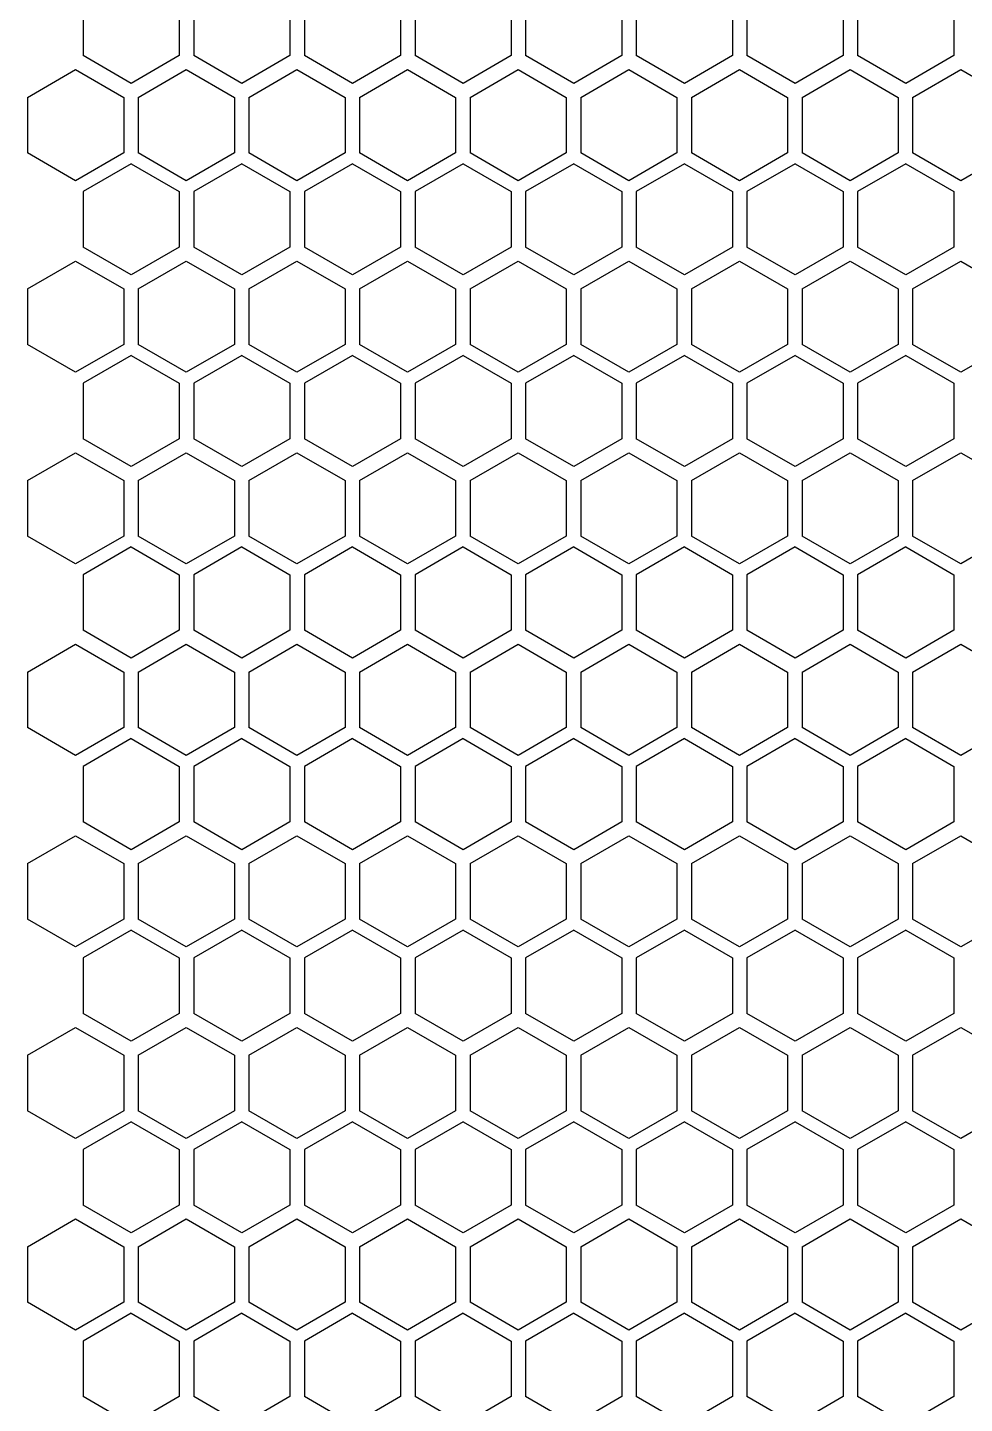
# Model space of a CAD drawing. Header units: millimetres. Extents: x 55614 to 110757, y -66981 to -47484.
# Drawn here: x 89956.7 to 90034.6, y -55955.3 to -55840.9 of the extents above; entities that cross this region are included whole.
import ezdxf

# ---------------------------------------------------------------- set-up
doc = ezdxf.new("R2010")
doc.units = ezdxf.units.MM
doc.layers.add('4215-0412-2_0', color=7, linetype='Continuous')
doc.layers.add('THICK', color=7, linetype='Continuous', lineweight=0)

# ---------------------------------------------------------------- blocks, each defined once
blk = doc.blocks.new('2-1725')
at = {"layer": '4215-0412-2_0', "color": 7, "linetype": 'Continuous'}
for p, q in [((-16895.18, -71703.3), (-16895.18, -71707.92)), ((-16887.18, -71703.3), (-16887.18, -71707.92)), ((-16885.98, -71703.3), (-16885.98, -71707.92)), ((-16877.98, -71703.3), (-16877.98, -71707.92)), ((-16876.78, -71703.3), (-16876.78, -71707.92)), ((-16868.78, -71703.3), (-16868.78, -71707.92)), ((-16867.58, -71703.3), (-16867.58, -71707.92)), ((-16859.58, -71703.3), (-16859.58, -71707.92)), ((-16858.38, -71703.3), (-16858.38, -71707.92)), ((-16850.38, -71703.3), (-16850.38, -71707.92)), ((-16849.18, -71703.3), (-16849.18, -71707.92)), ((-16841.18, -71703.3), (-16841.18, -71707.92)), ((-16839.98, -71703.3), (-16839.98, -71707.92)), ((-16831.98, -71703.3), (-16831.98, -71707.92)), ((-16830.78, -71703.3), (-16830.78, -71707.92)), ((-16822.78, -71703.3), (-16822.78, -71707.92)), ((-16891.18, -71710.23), (-16895.18, -71707.92)), ((-16887.18, -71707.92), (-16891.18, -71710.23)), ((-16881.98, -71710.23), (-16885.98, -71707.92)), ((-16877.98, -71707.92), (-16881.98, -71710.23)), ((-16872.78, -71710.23), (-16876.78, -71707.92)), ((-16868.78, -71707.92), (-16872.78, -71710.23)), ((-16863.58, -71710.23), (-16867.58, -71707.92)), ((-16859.58, -71707.92), (-16863.58, -71710.23)), ((-16854.38, -71710.23), (-16858.38, -71707.92)), ((-16850.38, -71707.92), (-16854.38, -71710.23)), ((-16845.18, -71710.23), (-16849.18, -71707.92)), ((-16841.18, -71707.92), (-16845.18, -71710.23)), ((-16835.98, -71710.23), (-16839.98, -71707.92)), ((-16831.98, -71707.92), (-16835.98, -71710.23)), ((-16826.78, -71710.23), (-16830.78, -71707.92)), ((-16822.78, -71707.92), (-16826.78, -71710.23)), ((-16899.8, -71711.39), (-16895.8, -71709.08)), ((-16895.8, -71709.08), (-16891.8, -71711.39)), ((-16890.6, -71711.39), (-16886.6, -71709.08)), ((-16886.6, -71709.08), (-16882.6, -71711.39)), ((-16881.4, -71711.39), (-16877.4, -71709.08)), ((-16877.4, -71709.08), (-16873.4, -71711.39)), ((-16872.2, -71711.39), (-16868.2, -71709.08)), ((-16868.2, -71709.08), (-16864.2, -71711.39)), ((-16863, -71711.39), (-16859, -71709.08)), ((-16859, -71709.08), (-16855, -71711.39)), ((-16853.8, -71711.39), (-16849.8, -71709.08)), ((-16849.8, -71709.08), (-16845.8, -71711.39)), ((-16844.6, -71711.39), (-16840.6, -71709.08)), ((-16840.6, -71709.08), (-16836.6, -71711.39)), ((-16835.4, -71711.39), (-16831.4, -71709.08)), ((-16831.4, -71709.08), (-16827.4, -71711.39)), ((-16826.2, -71711.39), (-16822.2, -71709.08)), ((-16822.2, -71709.08), (-16818.2, -71711.39)), ((-16899.8, -71711.39), (-16899.8, -71716.01)), ((-16891.8, -71711.39), (-16891.8, -71716.01)), ((-16890.6, -71711.39), (-16890.6, -71716.01)), ((-16882.6, -71711.39), (-16882.6, -71716.01)), ((-16881.4, -71711.39), (-16881.4, -71716.01)), ((-16873.4, -71711.39), (-16873.4, -71716.01)), ((-16872.2, -71711.39), (-16872.2, -71716.01)), ((-16864.2, -71711.39), (-16864.2, -71716.01)), ((-16863, -71711.39), (-16863, -71716.01)), ((-16855, -71711.39), (-16855, -71716.01)), ((-16853.8, -71711.39), (-16853.8, -71716.01)), ((-16845.8, -71711.39), (-16845.8, -71716.01)), ((-16844.6, -71711.39), (-16844.6, -71716.01)), ((-16836.6, -71711.39), (-16836.6, -71716.01)), ((-16835.4, -71711.39), (-16835.4, -71716.01)), ((-16827.4, -71711.39), (-16827.4, -71716.01)), ((-16826.2, -71711.39), (-16826.2, -71716.01)), ((-16895.8, -71718.32), (-16899.8, -71716.01)), ((-16891.8, -71716.01), (-16895.8, -71718.32)), ((-16886.6, -71718.32), (-16890.6, -71716.01)), ((-16882.6, -71716.01), (-16886.6, -71718.32)), ((-16877.4, -71718.32), (-16881.4, -71716.01)), ((-16873.4, -71716.01), (-16877.4, -71718.32)), ((-16868.2, -71718.32), (-16872.2, -71716.01)), ((-16864.2, -71716.01), (-16868.2, -71718.32)), ((-16859, -71718.32), (-16863, -71716.01)), ((-16855, -71716.01), (-16859, -71718.32)), ((-16849.8, -71718.32), (-16853.8, -71716.01)), ((-16845.8, -71716.01), (-16849.8, -71718.32)), ((-16840.6, -71718.32), (-16844.6, -71716.01)), ((-16836.6, -71716.01), (-16840.6, -71718.32)), ((-16831.4, -71718.32), (-16835.4, -71716.01)), ((-16827.4, -71716.01), (-16831.4, -71718.32)), ((-16822.2, -71718.32), (-16826.2, -71716.01)), ((-16818.2, -71716.01), (-16822.2, -71718.32)), ((-16891.18, -71716.92), (-16895.18, -71719.23)), ((-16891.18, -71716.92), (-16887.18, -71719.23)), ((-16881.98, -71716.92), (-16885.98, -71719.23)), ((-16881.98, -71716.92), (-16877.98, -71719.23)), ((-16872.78, -71716.92), (-16876.78, -71719.23)), ((-16872.78, -71716.92), (-16868.78, -71719.23)), ((-16863.58, -71716.92), (-16867.58, -71719.23)), ((-16863.58, -71716.92), (-16859.58, -71719.23)), ((-16854.38, -71716.92), (-16858.38, -71719.23)), ((-16854.38, -71716.92), (-16850.38, -71719.23)), ((-16845.18, -71716.92), (-16849.18, -71719.23)), ((-16845.18, -71716.92), (-16841.18, -71719.23)), ((-16835.98, -71716.92), (-16839.98, -71719.23)), ((-16835.98, -71716.92), (-16831.98, -71719.23)), ((-16826.78, -71716.92), (-16830.78, -71719.23)), ((-16826.78, -71716.92), (-16822.78, -71719.23)), ((-16895.18, -71719.23), (-16895.18, -71723.85)), ((-16887.18, -71719.23), (-16887.18, -71723.85)), ((-16885.98, -71719.23), (-16885.98, -71723.85)), ((-16877.98, -71719.23), (-16877.98, -71723.85)), ((-16876.78, -71719.23), (-16876.78, -71723.85)), ((-16868.78, -71719.23), (-16868.78, -71723.85)), ((-16867.58, -71719.23), (-16867.58, -71723.85)), ((-16859.58, -71719.23), (-16859.58, -71723.85)), ((-16858.38, -71719.23), (-16858.38, -71723.85)), ((-16850.38, -71719.23), (-16850.38, -71723.85)), ((-16849.18, -71719.23), (-16849.18, -71723.85)), ((-16841.18, -71719.23), (-16841.18, -71723.85)), ((-16839.98, -71719.23), (-16839.98, -71723.85)), ((-16831.98, -71719.23), (-16831.98, -71723.85)), ((-16830.78, -71719.23), (-16830.78, -71723.85)), ((-16822.78, -71719.23), (-16822.78, -71723.85)), ((-16891.18, -71726.16), (-16895.18, -71723.85)), ((-16887.18, -71723.85), (-16891.18, -71726.16)), ((-16881.98, -71726.16), (-16885.98, -71723.85)), ((-16877.98, -71723.85), (-16881.98, -71726.16)), ((-16872.78, -71726.16), (-16876.78, -71723.85)), ((-16868.78, -71723.85), (-16872.78, -71726.16)), ((-16863.58, -71726.16), (-16867.58, -71723.85)), ((-16859.58, -71723.85), (-16863.58, -71726.16)), ((-16854.38, -71726.16), (-16858.38, -71723.85)), ((-16850.38, -71723.85), (-16854.38, -71726.16)), ((-16845.18, -71726.16), (-16849.18, -71723.85)), ((-16841.18, -71723.85), (-16845.18, -71726.16)), ((-16835.98, -71726.16), (-16839.98, -71723.85)), ((-16831.98, -71723.85), (-16835.98, -71726.16)), ((-16826.78, -71726.16), (-16830.78, -71723.85)), ((-16822.78, -71723.85), (-16826.78, -71726.16)), ((-16899.8, -71727.32), (-16895.8, -71725.01)), ((-16895.8, -71725.01), (-16891.8, -71727.32)), ((-16890.6, -71727.32), (-16886.6, -71725.01)), ((-16886.6, -71725.01), (-16882.6, -71727.32)), ((-16881.4, -71727.32), (-16877.4, -71725.01)), ((-16877.4, -71725.01), (-16873.4, -71727.32)), ((-16872.2, -71727.32), (-16868.2, -71725.01)), ((-16868.2, -71725.01), (-16864.2, -71727.32)), ((-16863, -71727.32), (-16859, -71725.01)), ((-16859, -71725.01), (-16855, -71727.32)), ((-16853.8, -71727.32), (-16849.8, -71725.01)), ((-16849.8, -71725.01), (-16845.8, -71727.32)), ((-16844.6, -71727.32), (-16840.6, -71725.01)), ((-16840.6, -71725.01), (-16836.6, -71727.32)), ((-16835.4, -71727.32), (-16831.4, -71725.01)), ((-16831.4, -71725.01), (-16827.4, -71727.32)), ((-16826.2, -71727.32), (-16822.2, -71725.01)), ((-16822.2, -71725.01), (-16818.2, -71727.32)), ((-16899.8, -71727.32), (-16899.8, -71731.94)), ((-16891.8, -71727.32), (-16891.8, -71731.94)), ((-16890.6, -71727.32), (-16890.6, -71731.94)), ((-16882.6, -71727.32), (-16882.6, -71731.94)), ((-16881.4, -71727.32), (-16881.4, -71731.94)), ((-16873.4, -71727.32), (-16873.4, -71731.94)), ((-16872.2, -71727.32), (-16872.2, -71731.94)), ((-16864.2, -71727.32), (-16864.2, -71731.94)), ((-16863, -71727.32), (-16863, -71731.94)), ((-16855, -71727.32), (-16855, -71731.94)), ((-16853.8, -71727.32), (-16853.8, -71731.94)), ((-16845.8, -71727.32), (-16845.8, -71731.94)), ((-16844.6, -71727.32), (-16844.6, -71731.94)), ((-16836.6, -71727.32), (-16836.6, -71731.94)), ((-16835.4, -71727.32), (-16835.4, -71731.94)), ((-16827.4, -71727.32), (-16827.4, -71731.94)), ((-16826.2, -71727.32), (-16826.2, -71731.94)), ((-16895.8, -71734.25), (-16899.8, -71731.94)), ((-16891.8, -71731.94), (-16895.8, -71734.25)), ((-16886.6, -71734.25), (-16890.6, -71731.94)), ((-16882.6, -71731.94), (-16886.6, -71734.25)), ((-16877.4, -71734.25), (-16881.4, -71731.94)), ((-16873.4, -71731.94), (-16877.4, -71734.25)), ((-16868.2, -71734.25), (-16872.2, -71731.94)), ((-16864.2, -71731.94), (-16868.2, -71734.25)), ((-16859, -71734.25), (-16863, -71731.94)), ((-16855, -71731.94), (-16859, -71734.25)), ((-16849.8, -71734.25), (-16853.8, -71731.94)), ((-16845.8, -71731.94), (-16849.8, -71734.25)), ((-16840.6, -71734.25), (-16844.6, -71731.94)), ((-16836.6, -71731.94), (-16840.6, -71734.25)), ((-16831.4, -71734.25), (-16835.4, -71731.94)), ((-16827.4, -71731.94), (-16831.4, -71734.25)), ((-16822.2, -71734.25), (-16826.2, -71731.94)), ((-16818.2, -71731.94), (-16822.2, -71734.25)), ((-16891.18, -71732.85), (-16895.18, -71735.16)), ((-16891.18, -71732.85), (-16887.18, -71735.16)), ((-16881.98, -71732.85), (-16885.98, -71735.16)), ((-16881.98, -71732.85), (-16877.98, -71735.16)), ((-16872.78, -71732.85), (-16876.78, -71735.16)), ((-16872.78, -71732.85), (-16868.78, -71735.16)), ((-16863.58, -71732.85), (-16867.58, -71735.16)), ((-16863.58, -71732.85), (-16859.58, -71735.16)), ((-16854.38, -71732.85), (-16858.38, -71735.16)), ((-16854.38, -71732.85), (-16850.38, -71735.16)), ((-16845.18, -71732.85), (-16849.18, -71735.16)), ((-16845.18, -71732.85), (-16841.18, -71735.16)), ((-16835.98, -71732.85), (-16839.98, -71735.16)), ((-16835.98, -71732.85), (-16831.98, -71735.16)), ((-16826.78, -71732.85), (-16830.78, -71735.16)), ((-16826.78, -71732.85), (-16822.78, -71735.16)), ((-16895.18, -71735.16), (-16895.18, -71739.78)), ((-16887.18, -71735.16), (-16887.18, -71739.78)), ((-16885.98, -71735.16), (-16885.98, -71739.78)), ((-16877.98, -71735.16), (-16877.98, -71739.78)), ((-16876.78, -71735.16), (-16876.78, -71739.78)), ((-16868.78, -71735.16), (-16868.78, -71739.78)), ((-16867.58, -71735.16), (-16867.58, -71739.78)), ((-16859.58, -71735.16), (-16859.58, -71739.78)), ((-16858.38, -71735.16), (-16858.38, -71739.78)), ((-16850.38, -71735.16), (-16850.38, -71739.78)), ((-16849.18, -71735.16), (-16849.18, -71739.78)), ((-16841.18, -71735.16), (-16841.18, -71739.78)), ((-16839.98, -71735.16), (-16839.98, -71739.78)), ((-16831.98, -71735.16), (-16831.98, -71739.78)), ((-16830.78, -71735.16), (-16830.78, -71739.78)), ((-16822.78, -71735.16), (-16822.78, -71739.78)), ((-16891.18, -71742.09), (-16895.18, -71739.78)), ((-16887.18, -71739.78), (-16891.18, -71742.09)), ((-16881.98, -71742.09), (-16885.98, -71739.78)), ((-16877.98, -71739.78), (-16881.98, -71742.09)), ((-16872.78, -71742.09), (-16876.78, -71739.78)), ((-16868.78, -71739.78), (-16872.78, -71742.09)), ((-16863.58, -71742.09), (-16867.58, -71739.78)), ((-16859.58, -71739.78), (-16863.58, -71742.09)), ((-16854.38, -71742.09), (-16858.38, -71739.78)), ((-16850.38, -71739.78), (-16854.38, -71742.09)), ((-16845.18, -71742.09), (-16849.18, -71739.78)), ((-16841.18, -71739.78), (-16845.18, -71742.09)), ((-16835.98, -71742.09), (-16839.98, -71739.78)), ((-16831.98, -71739.78), (-16835.98, -71742.09)), ((-16826.78, -71742.09), (-16830.78, -71739.78)), ((-16822.78, -71739.78), (-16826.78, -71742.09)), ((-16899.8, -71743.25), (-16895.8, -71740.94)), ((-16895.8, -71740.94), (-16891.8, -71743.25)), ((-16890.6, -71743.25), (-16886.6, -71740.94)), ((-16886.6, -71740.94), (-16882.6, -71743.25)), ((-16881.4, -71743.25), (-16877.4, -71740.94)), ((-16877.4, -71740.94), (-16873.4, -71743.25)), ((-16872.2, -71743.25), (-16868.2, -71740.94)), ((-16868.2, -71740.94), (-16864.2, -71743.25)), ((-16863, -71743.25), (-16859, -71740.94)), ((-16859, -71740.94), (-16855, -71743.25)), ((-16853.8, -71743.25), (-16849.8, -71740.94)), ((-16849.8, -71740.94), (-16845.8, -71743.25)), ((-16844.6, -71743.25), (-16840.6, -71740.94)), ((-16840.6, -71740.94), (-16836.6, -71743.25)), ((-16835.4, -71743.25), (-16831.4, -71740.94)), ((-16831.4, -71740.94), (-16827.4, -71743.25)), ((-16826.2, -71743.25), (-16822.2, -71740.94)), ((-16822.2, -71740.94), (-16818.2, -71743.25)), ((-16899.8, -71743.25), (-16899.8, -71747.87)), ((-16891.8, -71743.25), (-16891.8, -71747.87)), ((-16890.6, -71743.25), (-16890.6, -71747.87)), ((-16882.6, -71743.25), (-16882.6, -71747.87)), ((-16881.4, -71743.25), (-16881.4, -71747.87)), ((-16873.4, -71743.25), (-16873.4, -71747.87)), ((-16872.2, -71743.25), (-16872.2, -71747.87)), ((-16864.2, -71743.25), (-16864.2, -71747.87)), ((-16863, -71743.25), (-16863, -71747.87)), ((-16855, -71743.25), (-16855, -71747.87)), ((-16853.8, -71743.25), (-16853.8, -71747.87)), ((-16845.8, -71743.25), (-16845.8, -71747.87)), ((-16844.6, -71743.25), (-16844.6, -71747.87)), ((-16836.6, -71743.25), (-16836.6, -71747.87)), ((-16835.4, -71743.25), (-16835.4, -71747.87)), ((-16827.4, -71743.25), (-16827.4, -71747.87)), ((-16826.2, -71743.25), (-16826.2, -71747.87)), ((-16895.8, -71750.18), (-16899.8, -71747.87)), ((-16891.8, -71747.87), (-16895.8, -71750.18)), ((-16886.6, -71750.18), (-16890.6, -71747.87)), ((-16882.6, -71747.87), (-16886.6, -71750.18)), ((-16877.4, -71750.18), (-16881.4, -71747.87)), ((-16873.4, -71747.87), (-16877.4, -71750.18)), ((-16868.2, -71750.18), (-16872.2, -71747.87)), ((-16864.2, -71747.87), (-16868.2, -71750.18)), ((-16859, -71750.18), (-16863, -71747.87)), ((-16855, -71747.87), (-16859, -71750.18)), ((-16849.8, -71750.18), (-16853.8, -71747.87)), ((-16845.8, -71747.87), (-16849.8, -71750.18)), ((-16840.6, -71750.18), (-16844.6, -71747.87)), ((-16836.6, -71747.87), (-16840.6, -71750.18)), ((-16831.4, -71750.18), (-16835.4, -71747.87)), ((-16827.4, -71747.87), (-16831.4, -71750.18)), ((-16822.2, -71750.18), (-16826.2, -71747.87)), ((-16818.2, -71747.87), (-16822.2, -71750.18)), ((-16891.18, -71748.78), (-16895.18, -71751.09)), ((-16891.18, -71748.78), (-16887.18, -71751.09)), ((-16881.98, -71748.78), (-16885.98, -71751.09)), ((-16881.98, -71748.78), (-16877.98, -71751.09)), ((-16872.78, -71748.78), (-16876.78, -71751.09)), ((-16872.78, -71748.78), (-16868.78, -71751.09)), ((-16863.58, -71748.78), (-16867.58, -71751.09)), ((-16863.58, -71748.78), (-16859.58, -71751.09)), ((-16854.38, -71748.78), (-16858.38, -71751.09)), ((-16854.38, -71748.78), (-16850.38, -71751.09)), ((-16845.18, -71748.78), (-16849.18, -71751.09)), ((-16845.18, -71748.78), (-16841.18, -71751.09)), ((-16835.98, -71748.78), (-16839.98, -71751.09)), ((-16835.98, -71748.78), (-16831.98, -71751.09)), ((-16826.78, -71748.78), (-16830.78, -71751.09)), ((-16826.78, -71748.78), (-16822.78, -71751.09)), ((-16895.18, -71751.09), (-16895.18, -71755.71)), ((-16887.18, -71751.09), (-16887.18, -71755.71)), ((-16885.98, -71751.09), (-16885.98, -71755.71)), ((-16877.98, -71751.09), (-16877.98, -71755.71)), ((-16876.78, -71751.09), (-16876.78, -71755.71)), ((-16868.78, -71751.09), (-16868.78, -71755.71)), ((-16867.58, -71751.09), (-16867.58, -71755.71)), ((-16859.58, -71751.09), (-16859.58, -71755.71)), ((-16858.38, -71751.09), (-16858.38, -71755.71)), ((-16850.38, -71751.09), (-16850.38, -71755.71)), ((-16849.18, -71751.09), (-16849.18, -71755.71)), ((-16841.18, -71751.09), (-16841.18, -71755.71)), ((-16839.98, -71751.09), (-16839.98, -71755.71)), ((-16831.98, -71751.09), (-16831.98, -71755.71)), ((-16830.78, -71751.09), (-16830.78, -71755.71)), ((-16822.78, -71751.09), (-16822.78, -71755.71)), ((-16891.18, -71758.02), (-16895.18, -71755.71)), ((-16887.18, -71755.71), (-16891.18, -71758.02)), ((-16881.98, -71758.02), (-16885.98, -71755.71)), ((-16877.98, -71755.71), (-16881.98, -71758.02)), ((-16872.78, -71758.02), (-16876.78, -71755.71)), ((-16868.78, -71755.71), (-16872.78, -71758.02)), ((-16863.58, -71758.02), (-16867.58, -71755.71)), ((-16859.58, -71755.71), (-16863.58, -71758.02)), ((-16854.38, -71758.02), (-16858.38, -71755.71)), ((-16850.38, -71755.71), (-16854.38, -71758.02)), ((-16845.18, -71758.02), (-16849.18, -71755.71)), ((-16841.18, -71755.71), (-16845.18, -71758.02)), ((-16835.98, -71758.02), (-16839.98, -71755.71)), ((-16831.98, -71755.71), (-16835.98, -71758.02)), ((-16826.78, -71758.02), (-16830.78, -71755.71)), ((-16822.78, -71755.71), (-16826.78, -71758.02)), ((-16899.8, -71759.18), (-16895.8, -71756.87)), ((-16895.8, -71756.87), (-16891.8, -71759.18)), ((-16890.6, -71759.18), (-16886.6, -71756.87)), ((-16886.6, -71756.87), (-16882.6, -71759.18)), ((-16881.4, -71759.18), (-16877.4, -71756.87)), ((-16877.4, -71756.87), (-16873.4, -71759.18)), ((-16872.2, -71759.18), (-16868.2, -71756.87)), ((-16868.2, -71756.87), (-16864.2, -71759.18)), ((-16863, -71759.18), (-16859, -71756.87)), ((-16859, -71756.87), (-16855, -71759.18)), ((-16853.8, -71759.18), (-16849.8, -71756.87)), ((-16849.8, -71756.87), (-16845.8, -71759.18)), ((-16844.6, -71759.18), (-16840.6, -71756.87)), ((-16840.6, -71756.87), (-16836.6, -71759.18)), ((-16835.4, -71759.18), (-16831.4, -71756.87)), ((-16831.4, -71756.87), (-16827.4, -71759.18)), ((-16826.2, -71759.18), (-16822.2, -71756.87)), ((-16822.2, -71756.87), (-16818.2, -71759.18)), ((-16899.8, -71759.18), (-16899.8, -71763.8)), ((-16891.8, -71759.18), (-16891.8, -71763.8)), ((-16890.6, -71759.18), (-16890.6, -71763.8)), ((-16882.6, -71759.18), (-16882.6, -71763.8)), ((-16881.4, -71759.18), (-16881.4, -71763.8)), ((-16873.4, -71759.18), (-16873.4, -71763.8)), ((-16872.2, -71759.18), (-16872.2, -71763.8)), ((-16864.2, -71759.18), (-16864.2, -71763.8)), ((-16863, -71759.18), (-16863, -71763.8)), ((-16855, -71759.18), (-16855, -71763.8)), ((-16853.8, -71759.18), (-16853.8, -71763.8)), ((-16845.8, -71759.18), (-16845.8, -71763.8)), ((-16844.6, -71759.18), (-16844.6, -71763.8)), ((-16836.6, -71759.18), (-16836.6, -71763.8)), ((-16835.4, -71759.18), (-16835.4, -71763.8)), ((-16827.4, -71759.18), (-16827.4, -71763.8)), ((-16826.2, -71759.18), (-16826.2, -71763.8)), ((-16895.8, -71766.11), (-16899.8, -71763.8)), ((-16891.8, -71763.8), (-16895.8, -71766.11)), ((-16886.6, -71766.11), (-16890.6, -71763.8)), ((-16882.6, -71763.8), (-16886.6, -71766.11)), ((-16877.4, -71766.11), (-16881.4, -71763.8)), ((-16873.4, -71763.8), (-16877.4, -71766.11)), ((-16868.2, -71766.11), (-16872.2, -71763.8)), ((-16864.2, -71763.8), (-16868.2, -71766.11)), ((-16859, -71766.11), (-16863, -71763.8)), ((-16855, -71763.8), (-16859, -71766.11)), ((-16849.8, -71766.11), (-16853.8, -71763.8)), ((-16845.8, -71763.8), (-16849.8, -71766.11)), ((-16840.6, -71766.11), (-16844.6, -71763.8)), ((-16836.6, -71763.8), (-16840.6, -71766.11)), ((-16831.4, -71766.11), (-16835.4, -71763.8)), ((-16827.4, -71763.8), (-16831.4, -71766.11)), ((-16822.2, -71766.11), (-16826.2, -71763.8)), ((-16818.2, -71763.8), (-16822.2, -71766.11)), ((-16891.18, -71764.71), (-16895.18, -71767.02)), ((-16891.18, -71764.71), (-16887.18, -71767.02)), ((-16881.98, -71764.71), (-16885.98, -71767.02)), ((-16881.98, -71764.71), (-16877.98, -71767.02)), ((-16872.78, -71764.71), (-16876.78, -71767.02)), ((-16872.78, -71764.71), (-16868.78, -71767.02)), ((-16863.58, -71764.71), (-16867.58, -71767.02)), ((-16863.58, -71764.71), (-16859.58, -71767.02)), ((-16854.38, -71764.71), (-16858.38, -71767.02)), ((-16854.38, -71764.71), (-16850.38, -71767.02)), ((-16845.18, -71764.71), (-16849.18, -71767.02)), ((-16845.18, -71764.71), (-16841.18, -71767.02)), ((-16835.98, -71764.71), (-16839.98, -71767.02)), ((-16835.98, -71764.71), (-16831.98, -71767.02)), ((-16826.78, -71764.71), (-16830.78, -71767.02)), ((-16826.78, -71764.71), (-16822.78, -71767.02)), ((-16895.18, -71767.02), (-16895.18, -71771.64)), ((-16887.18, -71767.02), (-16887.18, -71771.64)), ((-16885.98, -71767.02), (-16885.98, -71771.64)), ((-16877.98, -71767.02), (-16877.98, -71771.64)), ((-16876.78, -71767.02), (-16876.78, -71771.64)), ((-16868.78, -71767.02), (-16868.78, -71771.64)), ((-16867.58, -71767.02), (-16867.58, -71771.64)), ((-16859.58, -71767.02), (-16859.58, -71771.64)), ((-16858.38, -71767.02), (-16858.38, -71771.64)), ((-16850.38, -71767.02), (-16850.38, -71771.64)), ((-16849.18, -71767.02), (-16849.18, -71771.64)), ((-16841.18, -71767.02), (-16841.18, -71771.64)), ((-16839.98, -71767.02), (-16839.98, -71771.64)), ((-16831.98, -71767.02), (-16831.98, -71771.64)), ((-16830.78, -71767.02), (-16830.78, -71771.64)), ((-16822.78, -71767.02), (-16822.78, -71771.64)), ((-16891.18, -71773.95), (-16895.18, -71771.64)), ((-16887.18, -71771.64), (-16891.18, -71773.95)), ((-16881.98, -71773.95), (-16885.98, -71771.64)), ((-16877.98, -71771.64), (-16881.98, -71773.95)), ((-16872.78, -71773.95), (-16876.78, -71771.64)), ((-16868.78, -71771.64), (-16872.78, -71773.95)), ((-16863.58, -71773.95), (-16867.58, -71771.64)), ((-16859.58, -71771.64), (-16863.58, -71773.95)), ((-16854.38, -71773.95), (-16858.38, -71771.64)), ((-16850.38, -71771.64), (-16854.38, -71773.95)), ((-16845.18, -71773.95), (-16849.18, -71771.64)), ((-16841.18, -71771.64), (-16845.18, -71773.95)), ((-16835.98, -71773.95), (-16839.98, -71771.64)), ((-16831.98, -71771.64), (-16835.98, -71773.95)), ((-16826.78, -71773.95), (-16830.78, -71771.64)), ((-16822.78, -71771.64), (-16826.78, -71773.95)), ((-16899.8, -71775.11), (-16895.8, -71772.8)), ((-16895.8, -71772.8), (-16891.8, -71775.11)), ((-16890.6, -71775.11), (-16886.6, -71772.8)), ((-16886.6, -71772.8), (-16882.6, -71775.11)), ((-16881.4, -71775.11), (-16877.4, -71772.8)), ((-16877.4, -71772.8), (-16873.4, -71775.11)), ((-16872.2, -71775.11), (-16868.2, -71772.8)), ((-16868.2, -71772.8), (-16864.2, -71775.11)), ((-16863, -71775.11), (-16859, -71772.8)), ((-16859, -71772.8), (-16855, -71775.11)), ((-16853.8, -71775.11), (-16849.8, -71772.8)), ((-16849.8, -71772.8), (-16845.8, -71775.11)), ((-16844.6, -71775.11), (-16840.6, -71772.8)), ((-16840.6, -71772.8), (-16836.6, -71775.11)), ((-16835.4, -71775.11), (-16831.4, -71772.8)), ((-16831.4, -71772.8), (-16827.4, -71775.11)), ((-16826.2, -71775.11), (-16822.2, -71772.8)), ((-16822.2, -71772.8), (-16818.2, -71775.11)), ((-16899.8, -71775.11), (-16899.8, -71779.73)), ((-16891.8, -71775.11), (-16891.8, -71779.73)), ((-16890.6, -71775.11), (-16890.6, -71779.73)), ((-16882.6, -71775.11), (-16882.6, -71779.73)), ((-16881.4, -71775.11), (-16881.4, -71779.73)), ((-16873.4, -71775.11), (-16873.4, -71779.73)), ((-16872.2, -71775.11), (-16872.2, -71779.73)), ((-16864.2, -71775.11), (-16864.2, -71779.73)), ((-16863, -71775.11), (-16863, -71779.73)), ((-16855, -71775.11), (-16855, -71779.73)), ((-16853.8, -71775.11), (-16853.8, -71779.73)), ((-16845.8, -71775.11), (-16845.8, -71779.73)), ((-16844.6, -71775.11), (-16844.6, -71779.73)), ((-16836.6, -71775.11), (-16836.6, -71779.73)), ((-16835.4, -71775.11), (-16835.4, -71779.73)), ((-16827.4, -71775.11), (-16827.4, -71779.73)), ((-16826.2, -71775.11), (-16826.2, -71779.73)), ((-16895.8, -71782.04), (-16899.8, -71779.73)), ((-16891.8, -71779.73), (-16895.8, -71782.04)), ((-16886.6, -71782.04), (-16890.6, -71779.73)), ((-16882.6, -71779.73), (-16886.6, -71782.04)), ((-16877.4, -71782.04), (-16881.4, -71779.73)), ((-16873.4, -71779.73), (-16877.4, -71782.04)), ((-16868.2, -71782.04), (-16872.2, -71779.73)), ((-16864.2, -71779.73), (-16868.2, -71782.04)), ((-16859, -71782.04), (-16863, -71779.73)), ((-16855, -71779.73), (-16859, -71782.04)), ((-16849.8, -71782.04), (-16853.8, -71779.73)), ((-16845.8, -71779.73), (-16849.8, -71782.04)), ((-16840.6, -71782.04), (-16844.6, -71779.73)), ((-16836.6, -71779.73), (-16840.6, -71782.04)), ((-16831.4, -71782.04), (-16835.4, -71779.73)), ((-16827.4, -71779.73), (-16831.4, -71782.04)), ((-16822.2, -71782.04), (-16826.2, -71779.73)), ((-16818.2, -71779.73), (-16822.2, -71782.04)), ((-16891.18, -71780.64), (-16895.18, -71782.95)), ((-16891.18, -71780.64), (-16887.18, -71782.95)), ((-16881.98, -71780.64), (-16885.98, -71782.95)), ((-16881.98, -71780.64), (-16877.98, -71782.95)), ((-16872.78, -71780.64), (-16876.78, -71782.95)), ((-16872.78, -71780.64), (-16868.78, -71782.95)), ((-16863.58, -71780.64), (-16867.58, -71782.95)), ((-16863.58, -71780.64), (-16859.58, -71782.95)), ((-16854.38, -71780.64), (-16858.38, -71782.95)), ((-16854.38, -71780.64), (-16850.38, -71782.95)), ((-16845.18, -71780.64), (-16849.18, -71782.95)), ((-16845.18, -71780.64), (-16841.18, -71782.95)), ((-16835.98, -71780.64), (-16839.98, -71782.95)), ((-16835.98, -71780.64), (-16831.98, -71782.95)), ((-16826.78, -71780.64), (-16830.78, -71782.95)), ((-16826.78, -71780.64), (-16822.78, -71782.95)), ((-16895.18, -71782.95), (-16895.18, -71787.57)), ((-16887.18, -71782.95), (-16887.18, -71787.57)), ((-16885.98, -71782.95), (-16885.98, -71787.57)), ((-16877.98, -71782.95), (-16877.98, -71787.57)), ((-16876.78, -71782.95), (-16876.78, -71787.57)), ((-16868.78, -71782.95), (-16868.78, -71787.57)), ((-16867.58, -71782.95), (-16867.58, -71787.57)), ((-16859.58, -71782.95), (-16859.58, -71787.57)), ((-16858.38, -71782.95), (-16858.38, -71787.57)), ((-16850.38, -71782.95), (-16850.38, -71787.57)), ((-16849.18, -71782.95), (-16849.18, -71787.57)), ((-16841.18, -71782.95), (-16841.18, -71787.57)), ((-16839.98, -71782.95), (-16839.98, -71787.57)), ((-16831.98, -71782.95), (-16831.98, -71787.57)), ((-16830.78, -71782.95), (-16830.78, -71787.57)), ((-16822.78, -71782.95), (-16822.78, -71787.57)), ((-16891.18, -71789.88), (-16895.18, -71787.57)), ((-16887.18, -71787.57), (-16891.18, -71789.88)), ((-16881.98, -71789.88), (-16885.98, -71787.57)), ((-16877.98, -71787.57), (-16881.98, -71789.88)), ((-16872.78, -71789.88), (-16876.78, -71787.57)), ((-16868.78, -71787.57), (-16872.78, -71789.88)), ((-16863.58, -71789.88), (-16867.58, -71787.57)), ((-16859.58, -71787.57), (-16863.58, -71789.88)), ((-16854.38, -71789.88), (-16858.38, -71787.57)), ((-16850.38, -71787.57), (-16854.38, -71789.88)), ((-16845.18, -71789.88), (-16849.18, -71787.57)), ((-16841.18, -71787.57), (-16845.18, -71789.88)), ((-16835.98, -71789.88), (-16839.98, -71787.57)), ((-16831.98, -71787.57), (-16835.98, -71789.88)), ((-16826.78, -71789.88), (-16830.78, -71787.57)), ((-16822.78, -71787.57), (-16826.78, -71789.88)), ((-16899.8, -71791.04), (-16895.8, -71788.73)), ((-16895.8, -71788.73), (-16891.8, -71791.04)), ((-16890.6, -71791.04), (-16886.6, -71788.73)), ((-16886.6, -71788.73), (-16882.6, -71791.04)), ((-16881.4, -71791.04), (-16877.4, -71788.73)), ((-16877.4, -71788.73), (-16873.4, -71791.04)), ((-16872.2, -71791.04), (-16868.2, -71788.73)), ((-16868.2, -71788.73), (-16864.2, -71791.04)), ((-16863, -71791.04), (-16859, -71788.73)), ((-16859, -71788.73), (-16855, -71791.04)), ((-16853.8, -71791.04), (-16849.8, -71788.73)), ((-16849.8, -71788.73), (-16845.8, -71791.04)), ((-16844.6, -71791.04), (-16840.6, -71788.73)), ((-16840.6, -71788.73), (-16836.6, -71791.04)), ((-16835.4, -71791.04), (-16831.4, -71788.73)), ((-16831.4, -71788.73), (-16827.4, -71791.04)), ((-16826.2, -71791.04), (-16822.2, -71788.73)), ((-16822.2, -71788.73), (-16818.2, -71791.04)), ((-16899.8, -71791.04), (-16899.8, -71795.66)), ((-16891.8, -71791.04), (-16891.8, -71795.66)), ((-16890.6, -71791.04), (-16890.6, -71795.66)), ((-16882.6, -71791.04), (-16882.6, -71795.66)), ((-16881.4, -71791.04), (-16881.4, -71795.66)), ((-16873.4, -71791.04), (-16873.4, -71795.66)), ((-16872.2, -71791.04), (-16872.2, -71795.66)), ((-16864.2, -71791.04), (-16864.2, -71795.66)), ((-16863, -71791.04), (-16863, -71795.66)), ((-16855, -71791.04), (-16855, -71795.66)), ((-16853.8, -71791.04), (-16853.8, -71795.66)), ((-16845.8, -71791.04), (-16845.8, -71795.66)), ((-16844.6, -71791.04), (-16844.6, -71795.66)), ((-16836.6, -71791.04), (-16836.6, -71795.66)), ((-16835.4, -71791.04), (-16835.4, -71795.66)), ((-16827.4, -71791.04), (-16827.4, -71795.66)), ((-16826.2, -71791.04), (-16826.2, -71795.66)), ((-16895.8, -71797.97), (-16899.8, -71795.66)), ((-16891.8, -71795.66), (-16895.8, -71797.97)), ((-16886.6, -71797.97), (-16890.6, -71795.66)), ((-16882.6, -71795.66), (-16886.6, -71797.97)), ((-16877.4, -71797.97), (-16881.4, -71795.66)), ((-16873.4, -71795.66), (-16877.4, -71797.97)), ((-16868.2, -71797.97), (-16872.2, -71795.66)), ((-16864.2, -71795.66), (-16868.2, -71797.97)), ((-16859, -71797.97), (-16863, -71795.66)), ((-16855, -71795.66), (-16859, -71797.97)), ((-16849.8, -71797.97), (-16853.8, -71795.66)), ((-16845.8, -71795.66), (-16849.8, -71797.97)), ((-16840.6, -71797.97), (-16844.6, -71795.66)), ((-16836.6, -71795.66), (-16840.6, -71797.97)), ((-16831.4, -71797.97), (-16835.4, -71795.66)), ((-16827.4, -71795.66), (-16831.4, -71797.97)), ((-16822.2, -71797.97), (-16826.2, -71795.66)), ((-16818.2, -71795.66), (-16822.2, -71797.97)), ((-16891.18, -71796.57), (-16895.18, -71798.88)), ((-16891.18, -71796.57), (-16887.18, -71798.88)), ((-16881.98, -71796.57), (-16885.98, -71798.88)), ((-16881.98, -71796.57), (-16877.98, -71798.88)), ((-16872.78, -71796.57), (-16876.78, -71798.88)), ((-16872.78, -71796.57), (-16868.78, -71798.88)), ((-16863.58, -71796.57), (-16867.58, -71798.88)), ((-16863.58, -71796.57), (-16859.58, -71798.88)), ((-16854.38, -71796.57), (-16858.38, -71798.88)), ((-16854.38, -71796.57), (-16850.38, -71798.88)), ((-16845.18, -71796.57), (-16849.18, -71798.88)), ((-16845.18, -71796.57), (-16841.18, -71798.88)), ((-16835.98, -71796.57), (-16839.98, -71798.88)), ((-16835.98, -71796.57), (-16831.98, -71798.88)), ((-16826.78, -71796.57), (-16830.78, -71798.88)), ((-16826.78, -71796.57), (-16822.78, -71798.88)), ((-16895.18, -71798.88), (-16895.18, -71803.5)), ((-16887.18, -71798.88), (-16887.18, -71803.5)), ((-16885.98, -71798.88), (-16885.98, -71803.5)), ((-16877.98, -71798.88), (-16877.98, -71803.5)), ((-16876.78, -71798.88), (-16876.78, -71803.5)), ((-16868.78, -71798.88), (-16868.78, -71803.5)), ((-16867.58, -71798.88), (-16867.58, -71803.5)), ((-16859.58, -71798.88), (-16859.58, -71803.5)), ((-16858.38, -71798.88), (-16858.38, -71803.5)), ((-16850.38, -71798.88), (-16850.38, -71803.5)), ((-16849.18, -71798.88), (-16849.18, -71803.5)), ((-16841.18, -71798.88), (-16841.18, -71803.5)), ((-16839.98, -71798.88), (-16839.98, -71803.5)), ((-16831.98, -71798.88), (-16831.98, -71803.5)), ((-16830.78, -71798.88), (-16830.78, -71803.5)), ((-16822.78, -71798.88), (-16822.78, -71803.5)), ((-16891.18, -71805.81), (-16895.18, -71803.5)), ((-16887.18, -71803.5), (-16891.18, -71805.81)), ((-16881.98, -71805.81), (-16885.98, -71803.5)), ((-16877.98, -71803.5), (-16881.98, -71805.81)), ((-16872.78, -71805.81), (-16876.78, -71803.5)), ((-16868.78, -71803.5), (-16872.78, -71805.81)), ((-16863.58, -71805.81), (-16867.58, -71803.5)), ((-16859.58, -71803.5), (-16863.58, -71805.81)), ((-16854.38, -71805.81), (-16858.38, -71803.5)), ((-16850.38, -71803.5), (-16854.38, -71805.81)), ((-16845.18, -71805.81), (-16849.18, -71803.5)), ((-16841.18, -71803.5), (-16845.18, -71805.81)), ((-16835.98, -71805.81), (-16839.98, -71803.5)), ((-16831.98, -71803.5), (-16835.98, -71805.81)), ((-16826.78, -71805.81), (-16830.78, -71803.5)), ((-16822.78, -71803.5), (-16826.78, -71805.81)), ((-16899.8, -71806.97), (-16895.8, -71804.66)), ((-16895.8, -71804.66), (-16891.8, -71806.97)), ((-16890.6, -71806.97), (-16886.6, -71804.66)), ((-16886.6, -71804.66), (-16882.6, -71806.97)), ((-16881.4, -71806.97), (-16877.4, -71804.66)), ((-16877.4, -71804.66), (-16873.4, -71806.97)), ((-16872.2, -71806.97), (-16868.2, -71804.66)), ((-16868.2, -71804.66), (-16864.2, -71806.97)), ((-16863, -71806.97), (-16859, -71804.66)), ((-16859, -71804.66), (-16855, -71806.97)), ((-16853.8, -71806.97), (-16849.8, -71804.66)), ((-16849.8, -71804.66), (-16845.8, -71806.97)), ((-16844.6, -71806.97), (-16840.6, -71804.66)), ((-16840.6, -71804.66), (-16836.6, -71806.97)), ((-16835.4, -71806.97), (-16831.4, -71804.66)), ((-16831.4, -71804.66), (-16827.4, -71806.97)), ((-16826.2, -71806.97), (-16822.2, -71804.66)), ((-16822.2, -71804.66), (-16818.2, -71806.97)), ((-16899.8, -71806.97), (-16899.8, -71811.59)), ((-16891.8, -71806.97), (-16891.8, -71811.59)), ((-16890.6, -71806.97), (-16890.6, -71811.59)), ((-16882.6, -71806.97), (-16882.6, -71811.59)), ((-16881.4, -71806.97), (-16881.4, -71811.59)), ((-16873.4, -71806.97), (-16873.4, -71811.59)), ((-16872.2, -71806.97), (-16872.2, -71811.59)), ((-16864.2, -71806.97), (-16864.2, -71811.59)), ((-16863, -71806.97), (-16863, -71811.59)), ((-16855, -71806.97), (-16855, -71811.59)), ((-16853.8, -71806.97), (-16853.8, -71811.59)), ((-16845.8, -71806.97), (-16845.8, -71811.59)), ((-16844.6, -71806.97), (-16844.6, -71811.59)), ((-16836.6, -71806.97), (-16836.6, -71811.59)), ((-16835.4, -71806.97), (-16835.4, -71811.59)), ((-16827.4, -71806.97), (-16827.4, -71811.59)), ((-16826.2, -71806.97), (-16826.2, -71811.59)), ((-16895.8, -71813.9), (-16899.8, -71811.59)), ((-16891.8, -71811.59), (-16895.8, -71813.9)), ((-16886.6, -71813.9), (-16890.6, -71811.59)), ((-16882.6, -71811.59), (-16886.6, -71813.9)), ((-16877.4, -71813.9), (-16881.4, -71811.59)), ((-16873.4, -71811.59), (-16877.4, -71813.9)), ((-16868.2, -71813.9), (-16872.2, -71811.59)), ((-16864.2, -71811.59), (-16868.2, -71813.9)), ((-16859, -71813.9), (-16863, -71811.59)), ((-16855, -71811.59), (-16859, -71813.9)), ((-16849.8, -71813.9), (-16853.8, -71811.59)), ((-16845.8, -71811.59), (-16849.8, -71813.9)), ((-16840.6, -71813.9), (-16844.6, -71811.59)), ((-16836.6, -71811.59), (-16840.6, -71813.9)), ((-16831.4, -71813.9), (-16835.4, -71811.59)), ((-16827.4, -71811.59), (-16831.4, -71813.9)), ((-16822.2, -71813.9), (-16826.2, -71811.59)), ((-16818.2, -71811.59), (-16822.2, -71813.9)), ((-16891.18, -71812.5), (-16895.18, -71814.81)), ((-16891.18, -71812.5), (-16887.18, -71814.81)), ((-16881.98, -71812.5), (-16885.98, -71814.81)), ((-16881.98, -71812.5), (-16877.98, -71814.81)), ((-16872.78, -71812.5), (-16876.78, -71814.81)), ((-16872.78, -71812.5), (-16868.78, -71814.81)), ((-16863.58, -71812.5), (-16867.58, -71814.81)), ((-16863.58, -71812.5), (-16859.58, -71814.81)), ((-16854.38, -71812.5), (-16858.38, -71814.81)), ((-16854.38, -71812.5), (-16850.38, -71814.81)), ((-16845.18, -71812.5), (-16849.18, -71814.81)), ((-16845.18, -71812.5), (-16841.18, -71814.81)), ((-16835.98, -71812.5), (-16839.98, -71814.81)), ((-16835.98, -71812.5), (-16831.98, -71814.81)), ((-16826.78, -71812.5), (-16830.78, -71814.81)), ((-16826.78, -71812.5), (-16822.78, -71814.81)), ((-16895.18, -71814.81), (-16895.18, -71819.43)), ((-16887.18, -71814.81), (-16887.18, -71819.43)), ((-16885.98, -71814.81), (-16885.98, -71819.43)), ((-16877.98, -71814.81), (-16877.98, -71819.43)), ((-16876.78, -71814.81), (-16876.78, -71819.43)), ((-16868.78, -71814.81), (-16868.78, -71819.43)), ((-16867.58, -71814.81), (-16867.58, -71819.43)), ((-16859.58, -71814.81), (-16859.58, -71819.43)), ((-16858.38, -71814.81), (-16858.38, -71819.43)), ((-16850.38, -71814.81), (-16850.38, -71819.43)), ((-16849.18, -71814.81), (-16849.18, -71819.43)), ((-16841.18, -71814.81), (-16841.18, -71819.43)), ((-16839.98, -71814.81), (-16839.98, -71819.43)), ((-16831.98, -71814.81), (-16831.98, -71819.43)), ((-16830.78, -71814.81), (-16830.78, -71819.43)), ((-16822.78, -71814.81), (-16822.78, -71819.43)), ((-16891.18, -71821.74), (-16895.18, -71819.43)), ((-16887.18, -71819.43), (-16891.18, -71821.74)), ((-16881.98, -71821.74), (-16885.98, -71819.43)), ((-16877.98, -71819.43), (-16881.98, -71821.74)), ((-16872.78, -71821.74), (-16876.78, -71819.43)), ((-16868.78, -71819.43), (-16872.78, -71821.74)), ((-16863.58, -71821.74), (-16867.58, -71819.43)), ((-16859.58, -71819.43), (-16863.58, -71821.74)), ((-16854.38, -71821.74), (-16858.38, -71819.43)), ((-16850.38, -71819.43), (-16854.38, -71821.74)), ((-16845.18, -71821.74), (-16849.18, -71819.43)), ((-16841.18, -71819.43), (-16845.18, -71821.74)), ((-16835.98, -71821.74), (-16839.98, -71819.43)), ((-16831.98, -71819.43), (-16835.98, -71821.74)), ((-16826.78, -71821.74), (-16830.78, -71819.43)), ((-16822.78, -71819.43), (-16826.78, -71821.74))]:
    blk.add_line(p, q, dxfattribs=at)
blk = doc.blocks.new('RY76UI67U656')
at = {"layer": 'THICK', "lineweight": -3}
blk.add_blockref('2-1725', (50060.59, -17829.34), dxfattribs=at)

msp = doc.modelspace()

# ---------------------------------------------------------------- block references
at = {"layer": 'THICK', "lineweight": -3}
msp.add_blockref('RY76UI67U656', (56795.929, 33694.033), dxfattribs=at)

doc.saveas('drawing.dxf')
